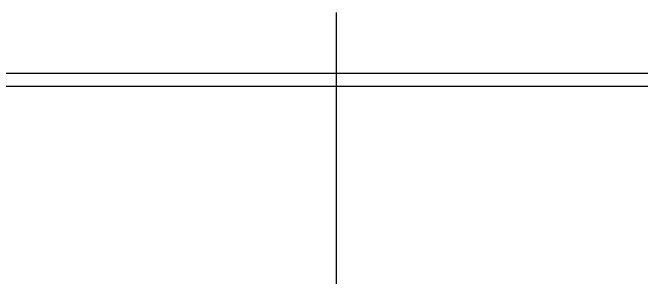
# Model space of a CAD drawing. Header units: millimetres. Extents: x 0 to 3800, y -67 to 2530.
# Drawn here: x 2317.55 to 2327.07, y 1012.91 to 1016.92 of the extents above; entities that cross this region are included whole.
import ezdxf
from ezdxf.lldxf.tags import DXFTag

# ---------------------------------------------------------------- set-up
doc = ezdxf.new("R2010")
doc.units = ezdxf.units.MM
doc.layers.add('내부선 및 부속', color=4, linetype='Continuous')
doc.layers.add('중심선', color=1, linetype='DASHED')
tags = doc.linetypes.add('DASHDOT', pattern=[70, 31, -13, 13, -13]).pattern_tags.tags
tags[10:11] = [DXFTag(74, 4), DXFTag(75, 0), DXFTag(340, '0'), DXFTag(46, 0.0), DXFTag(50, 0.0), DXFTag(44, 0.0), DXFTag(45, 0.0)]
tags[8:9] = [DXFTag(74, 4), DXFTag(75, 0), DXFTag(340, '0'), DXFTag(46, 0.0), DXFTag(50, 0.0), DXFTag(44, 0.0), DXFTag(45, 0.0)]
tags[6:7] = [DXFTag(74, 4), DXFTag(75, 0), DXFTag(340, '0'), DXFTag(46, 0.0), DXFTag(50, 0.0), DXFTag(44, 0.0), DXFTag(45, 0.0)]
tags[4:5] = [DXFTag(74, 4), DXFTag(75, 0), DXFTag(340, '0'), DXFTag(46, 0.0), DXFTag(50, 0.0), DXFTag(44, 0.0), DXFTag(45, 0.0)]
tags = doc.linetypes.add('DASHED', pattern=[25.72, 12.86, -12.86]).pattern_tags.tags
tags[6:7] = [DXFTag(74, 4), DXFTag(75, 0), DXFTag(340, '0'), DXFTag(46, 0.0), DXFTag(50, 0.0), DXFTag(44, 0.0), DXFTag(45, 0.0)]
tags[4:5] = [DXFTag(74, 4), DXFTag(75, 0), DXFTag(340, '0'), DXFTag(46, 0.0), DXFTag(50, 0.0), DXFTag(44, 0.0), DXFTag(45, 0.0)]

msp = doc.modelspace()

# ---------------------------------------------------------------- linework, layer by layer
at = {"layer": '내부선 및 부속', "linetype": 'Continuous'}
for p, q in [((2276.26, 1016.0058), (2368.6494, 1016.0058)), ((2368.6494, 1015.8005), (2276.26, 1015.8005))]:
    msp.add_line(p, q, dxfattribs=at)
at = {"layer": '중심선', "linetype": 'DASHDOT'}
msp.add_line((2322.4547, 671.2182), (2322.4547, 1016.9222), dxfattribs=at)

doc.saveas('drawing.dxf')
